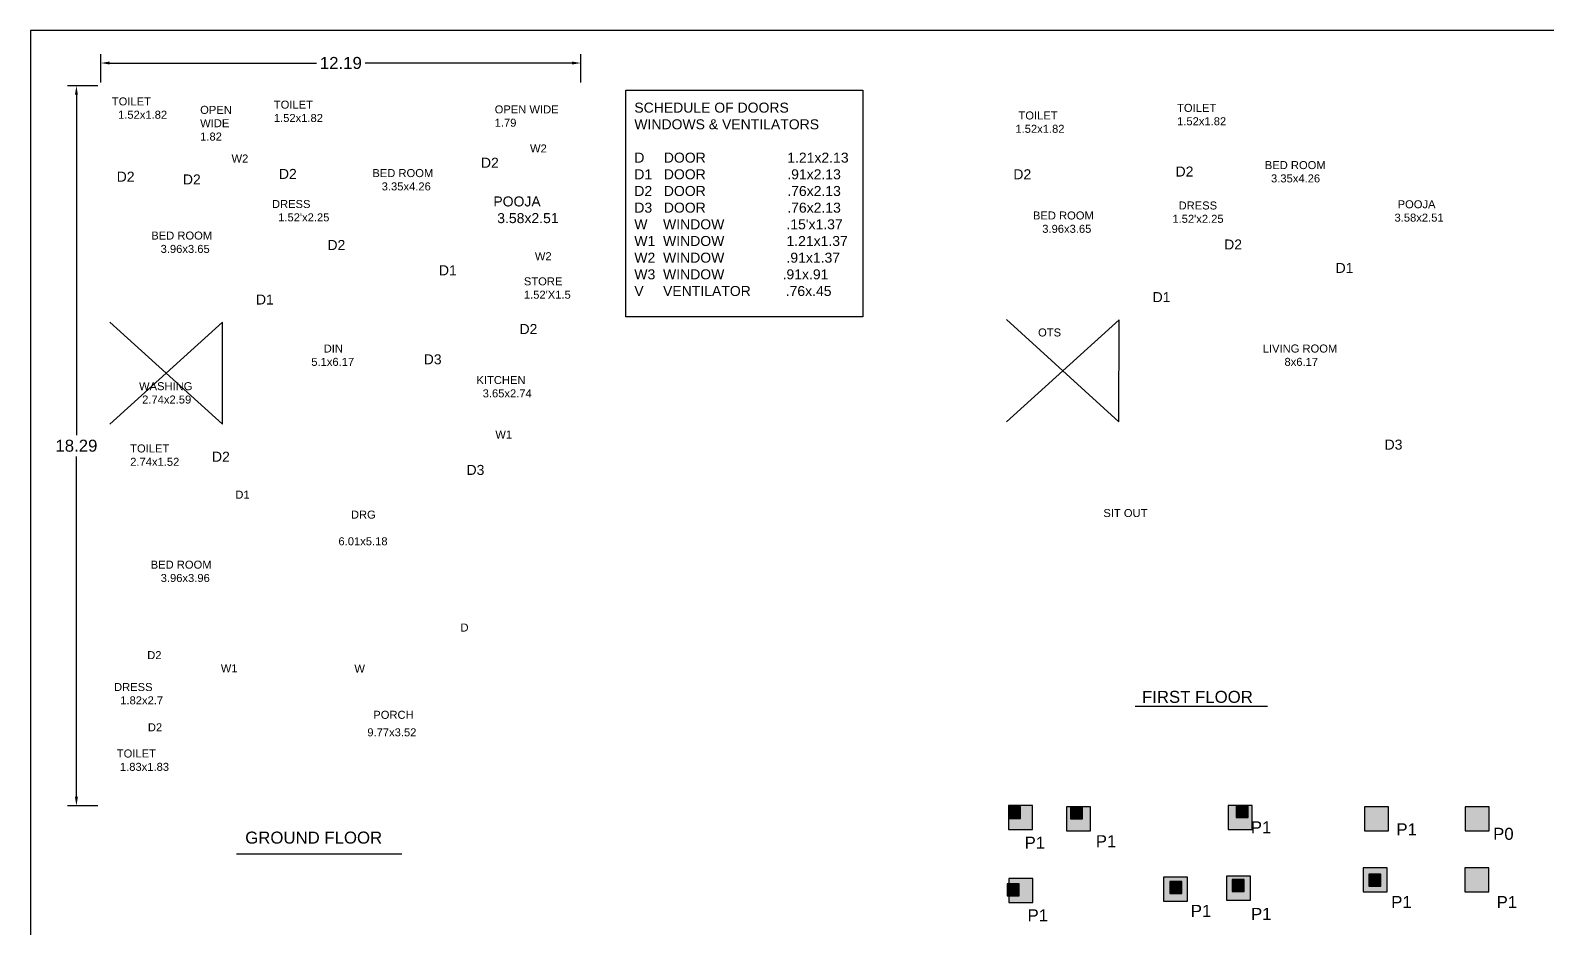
# Model space of a CAD drawing. Header units: inches. Extents: x 5504 to 12302, y -18457 to -16537.
# Drawn here: x 5533 to 7050, y -17435 to -16537 of the extents above; entities that cross this region are included whole.
import ezdxf

# ---------------------------------------------------------------- set-up
doc = ezdxf.new("R2010")
doc.units = ezdxf.units.IN
doc.header["$MEASUREMENT"] = 0
doc.styles.get("Standard").update_dxf_attribs({"font": 'arial.ttf', "height": 12})
doc.dimstyles.new('meter', dxfattribs={"dimscale": 50, "dimtxt": 0.18, "dimasz": 0.18, "dimexe": 0.18, "dimexo": 0.0625, "dimgap": 0.09, "dimtad": 0, "dimtih": 1, "dimtoh": 1, "dimlfac": 0.0254, "dimzin": 0, "dimdsep": 46, "dimtxsty": 'Standard', "dimcen": 0.09, "dimadec": 0, "dimazin": 0, "dimtfac": 1, "dimtofl": 0, "dimtmove": 0, "dimatfit": 3, "dimfxl": 1, "dimtolj": 1, "dimtzin": 0, "dimarcsym": 0})

# ---------------------------------------------------------------- blocks, each defined once
blk = doc.blocks.new('*D40')
at = {"color": 0, "lineweight": -2, "transparency": 16777216}
for p, q in [((5603.8, -16589.2), (5603.8, -16560.6)), ((6083.8, -16589.2), (6083.8, -16560.6)), ((5612.8, -16569.6), (5819.6, -16569.6)), ((6074.8, -16569.6), (5868, -16569.6))]:
    blk.add_line(p, q, dxfattribs=at)
at = {"color": 0, "transparency": 16777216}
for points in [[(5612.8, -16568.1), (5612.8, -16571.1), (5603.8, -16569.6)], [(6074.8, -16568.1), (6074.8, -16571.1), (6083.8, -16569.6)]]:
    blk.add_solid(points, dxfattribs=at)
at = {"layer": 'Defpoints', "color": 0, "transparency": 16777216}
for p in [(5603.8, -16569.6), (5603.8, -16592.3), (6083.8, -16592.3)]:
    blk.add_point(p, dxfattribs=at)
at = {"color": 0, "transparency": 16777216, "insert": (5843.8, -16569.6), "char_height": 12, "attachment_point": 5}
blk.add_mtext('\\A1;12.19', dxfattribs=at)
blk = doc.blocks.new('*D41')
at = {"color": 0, "lineweight": -2, "transparency": 16777216}
for p, q in [((5600.7, -16592.3), (5570.4, -16592.3)), ((5579.4, -16601.3), (5579.4, -16941.7)), ((5579.4, -17303.3), (5579.4, -16963)), ((5600.7, -17312.3), (5570.4, -17312.3))]:
    blk.add_line(p, q, dxfattribs=at)
at = {"color": 0, "transparency": 16777216}
for points in [[(5577.9, -16601.3), (5580.9, -16601.3), (5579.4, -16592.3)], [(5577.9, -17303.3), (5580.9, -17303.3), (5579.4, -17312.3)]]:
    blk.add_solid(points, dxfattribs=at)
at = {"layer": 'Defpoints', "color": 0, "transparency": 16777216}
for p in [(5579.4, -16592.3), (5603.8, -16592.3), (5603.8, -17312.3)]:
    blk.add_point(p, dxfattribs=at)
at = {"color": 0, "transparency": 16777216, "insert": (5579.4, -16952.3), "char_height": 12, "attachment_point": 5}
blk.add_mtext('\\A1;18.29', dxfattribs=at)

msp = doc.modelspace()

# ---------------------------------------------------------------- hatches: boundary and pattern name
h = msp.add_hatch(color=256)
h.dxf.hatch_style = 1
h.paths.add_polyline_path([(6523.423, -17312.908), (6511.423, -17312.908), (6511.423, -17324.908), (6523.423, -17324.908)])
h = msp.add_hatch(color=256)
h.dxf.hatch_style = 1
h.paths.add_polyline_path([(6535.474, -17312.002), (6511.474, -17312.002), (6511.474, -17336.002), (6535.474, -17336.002)])
h = msp.add_hatch(color=256)
h.dxf.hatch_style = 1
h.paths.add_polyline_path([(6593.206, -17313.305), (6569.206, -17313.305), (6569.206, -17337.305), (6593.206, -17337.305)])
h = msp.add_hatch(color=256)
h.dxf.hatch_style = 1
h.paths.add_polyline_path([(6585.196, -17313.2), (6573.196, -17313.2), (6573.196, -17325.2), (6585.196, -17325.2)])
h = msp.add_hatch(color=256)
h.dxf.hatch_style = 1
h.paths.add_polyline_path([(6754.989, -17311.997), (6730.989, -17311.997), (6730.989, -17335.997), (6754.989, -17335.997)])
h = msp.add_hatch(color=256)
h.dxf.hatch_style = 1
h.paths.add_polyline_path([(6750.967, -17311.882), (6738.967, -17311.882), (6738.967, -17323.882), (6750.967, -17323.882)])
h = msp.add_hatch(color=256)
h.dxf.hatch_style = 1
h.paths.add_polyline_path([(6891.32, -17313.237), (6867.32, -17313.237), (6867.32, -17337.237), (6891.32, -17337.237)])
h = msp.add_hatch(color=256)
h.dxf.hatch_style = 1
h.paths.add_polyline_path([(6991.865, -17313.164), (6967.865, -17313.164), (6967.865, -17337.164), (6991.865, -17337.164)])
h = msp.add_hatch(color=256)
h.dxf.hatch_style = 1
h.paths.add_polyline_path([(6535.65, -17384.953), (6511.65, -17384.953), (6511.65, -17408.953), (6535.65, -17408.953)])
h = msp.add_hatch(color=256)
h.dxf.hatch_style = 1
h.paths.add_polyline_path([(6690.181, -17383.545), (6666.181, -17383.545), (6666.181, -17407.545), (6690.181, -17407.545)])
h = msp.add_hatch(color=256)
h.dxf.hatch_style = 1
h.paths.add_polyline_path([(6753.17, -17382.671), (6729.17, -17382.671), (6729.17, -17406.671), (6753.17, -17406.671)])
h = msp.add_hatch(color=256)
h.dxf.hatch_style = 1
h.paths.add_polyline_path([(6889.851, -17374.294), (6865.851, -17374.294), (6865.851, -17398.294), (6889.851, -17398.294)])
h = msp.add_hatch(color=256)
h.dxf.hatch_style = 1
h.paths.add_polyline_path([(6883.562, -17380.497), (6871.562, -17380.497), (6871.562, -17392.497), (6883.562, -17392.497)])
h = msp.add_hatch(color=256)
h.dxf.hatch_style = 1
h.paths.add_polyline_path([(6991.582, -17374.173), (6967.582, -17374.173), (6967.582, -17398.173), (6991.582, -17398.173)])
h = msp.add_hatch(color=256)
h.dxf.hatch_style = 1
h.paths.add_polyline_path([(6522.062, -17390.186), (6510.062, -17390.186), (6510.062, -17402.186), (6522.062, -17402.186)])
h = msp.add_hatch(color=256)
h.dxf.hatch_style = 1
h.paths.add_polyline_path([(6684.812, -17388.125), (6672.812, -17388.125), (6672.812, -17400.125), (6684.812, -17400.125)])
h = msp.add_hatch(color=256)
h.dxf.hatch_style = 1
h.paths.add_polyline_path([(6747.062, -17385.977), (6735.062, -17385.977), (6735.062, -17397.977), (6747.062, -17397.977)])

# ---------------------------------------------------------------- linework, layer by layer
for p, q in [((5612.8, -16828.596), (5725.3, -16930.742)), ((5725.432, -16828.742), (5612.8, -16930.596)), ((5725.3, -16930.742), (5725.432, -16828.742)), ((6509.317, -16826.205), (6621.817, -16928.351)), ((6621.949, -16826.351), (6509.317, -16928.205)), ((6621.817, -16928.351), (6621.949, -16826.351)), ((6638.046, -17212.652), (6770.15, -17212.652)), ((5739.6, -17360.205), (5904.73, -17360.205))]:
    msp.add_line(p, q)
for points in [[(5533.334, -18456.917), (8413.334, -18456.917), (8413.334, -16536.917), (5533.334, -16536.917)], [(6128.689, -16596.661), (6365.666, -16596.661), (6365.666, -16823.29), (6128.689, -16823.29)], [(6511.423, -17324.908), (6523.423, -17324.908), (6523.423, -17312.908), (6511.423, -17312.908)], [(6511.474, -17336.002), (6535.474, -17336.002), (6535.474, -17312.002), (6511.474, -17312.002)], [(6569.206, -17337.305), (6593.206, -17337.305), (6593.206, -17313.305), (6569.206, -17313.305)], [(6573.196, -17325.2), (6585.196, -17325.2), (6585.196, -17313.2), (6573.196, -17313.2)], [(6730.989, -17335.997), (6754.989, -17335.997), (6754.989, -17311.997), (6730.989, -17311.997)], [(6738.967, -17323.882), (6750.967, -17323.882), (6750.967, -17311.882), (6738.967, -17311.882)], [(6867.32, -17337.237), (6891.32, -17337.237), (6891.32, -17313.237), (6867.32, -17313.237)], [(6967.865, -17337.164), (6991.865, -17337.164), (6991.865, -17313.164), (6967.865, -17313.164)], [(6511.65, -17408.953), (6535.65, -17408.953), (6535.65, -17384.953), (6511.65, -17384.953)], [(6666.181, -17407.545), (6690.181, -17407.545), (6690.181, -17383.545), (6666.181, -17383.545)], [(6729.17, -17406.671), (6753.17, -17406.671), (6753.17, -17382.671), (6729.17, -17382.671)], [(6865.851, -17398.294), (6889.851, -17398.294), (6889.851, -17374.294), (6865.851, -17374.294)], [(6871.562, -17392.497), (6883.562, -17392.497), (6883.562, -17380.497), (6871.562, -17380.497)], [(6967.582, -17398.173), (6991.582, -17398.173), (6991.582, -17374.173), (6967.582, -17374.173)], [(6510.062, -17402.186), (6522.062, -17402.186), (6522.062, -17390.186), (6510.062, -17390.186)], [(6672.812, -17400.125), (6684.812, -17400.125), (6684.812, -17388.125), (6672.812, -17388.125)], [(6735.062, -17397.977), (6747.062, -17397.977), (6747.062, -17385.977), (6735.062, -17385.977)]]:
    msp.add_lwpolyline(points, close=True)

# ---------------------------------------------------------------- texts
at = {"attachment_point": 1}
for s, width, gutter_width, insert, char_height in [('TOILET\\P  1.52x1.82', 55.15978, 50, (5614.803, -16603.969), 8), ('TOILET\\P   1.52x1.82', 44.81095, 50, (5776.807, -16607.208), 8), ('OPEN WIDE \\P1.79', 67.85659, 50, (5997.591, -16611.945), 8), ("SCHEDULE OF DOORS\\PWINDOWS & VENTILATORS\\P\\PD     DOOR                     1.21x2.13\\PD1   DOOR                     .91x2.13\\PD2   DOOR                     .76x2.13\\PD3   DOOR                     .76x2.13\\PW    WINDOW                .15'x1.37\\PW1  WINDOW                1.21x1.37\\PW2  WINDOW                .91x1.37\\PW3  WINDOW               .91x.91\\PV     VENTILATOR         .76x.45", 324.72089, 50, (6137.233, -16609.178), 10), ('TOILET\\P 1.52x1.82', 44.81095, 50, (6679.894, -16610.474), 8), ('OPEN WIDE \\P1.82', 49.61214, 50, (5703.121, -16612.441), 8), ('   TOILET\\P  1.52x1.82', 55.15978, 50, (6512.038, -16618.03), 8), ('W2', 16.97319, 50, (6032.955, -16651.028), 8), ('W2', 16.97319, 50, (5734.491, -16661.058), 8), ('D2', 16.97319, 50, (5983.876, -16664.265), 10), ('BED ROOM\\P  3.35x4.26', 70.09714, 50, (6767.618, -16667.64), 8), ('D2', 16.97319, 50, (5619.682, -16678.233), 10), ('D2', 16.97319, 50, (5685.843, -16681.001), 10), ('D2', 16.97319, 50, (5781.848, -16675.481), 10), ('BED ROOM\\P   3.35x4.26', 70.09714, 50, (5875.33, -16675.639), 8), ('D2', 16.97319, 50, (6516.2, -16675.842), 10), ('D2', 16.97319, 50, (6678.365, -16673.089), 10), ('POOJA \\P 3.58x2.51', 76.17863, 50, (5996.279, -16703.005), 10), ("DRESS \\P  1.52'x2.25", 60, 50, (5774.909, -16706.567), 8), ('BED ROOM\\P   3.96x3.65', 70.09714, 50, (6535.783, -16718.038), 8), ("  DRESS \\P1.52'x2.25", 60, 50, (6675.199, -16708.026), 8), ('   POOJA \\P  3.58x2.51', 76.17863, 50, (6891.1, -16706.828), 8), ('BED ROOM\\P   3.96x3.65', 70.09714, 50, (5654.263, -16738.123), 8), ('D2', 16.97319, 50, (5830.395, -16746.56), 10), ('D2', 16.97319, 50, (6726.964, -16746.026), 10), ('W2', 16.97319, 50, (6037.779, -16758.775), 8), ('D1', 17.67995, 50, (5941.862, -16771.866), 10), ('D1', 17.67995, 50, (6838.379, -16769.475), 10), ("STORE\\P1.52'X1.5", 37.69285, 50, (6026.788, -16783.907), 8), ('D1', 17.67995, 50, (5758.913, -16801.046), 10), ('D1', 17.67995, 50, (6655.43, -16798.655), 10), ('D2', 16.97319, 50, (6022.421, -16830.571), 10), ('OTS', 44.22304, 60, (6540.933, -16834.997), 8), ('    DIN \\P5.1x6.17', 74.367, 50, (5814.247, -16851.068), 8), ('  LIVING ROOM\\P         8x6.17', 147.44777, 50, (6759.337, -16851.068), 8), ('D3', 22.93875, 50, (5926.665, -16860.838), 10), ('KITCHEN \\P  3.65x2.74', 72.83891, 50, (5979.377, -16882.561), 8), ('WASHING \\P 2.74x2.59', 83.28951, 50, (5642.01, -16888.731), 8), ('W1', 16.97319, 50, (5998.273, -16937.06), 8), ('TOILET\\P2.74x1.52', 55.15978, 50, (5633.171, -16950.999), 8), ('D2', 16.97319, 50, (5714.943, -16958.221), 10), ('D3', 22.93875, 50, (6887.406, -16946.139), 10), ('D3', 22.93875, 50, (5969.447, -16971.427), 10), ('D1', 17.67995, 50, (5738.297, -16997.206), 8), ('\\pi51.269;DRG \\P\\pi58.249;   \\P\\pi38.816;6.01x5.18', 125.81266, 50, (5802.588, -17017.123), 8), ('SIT OUT   ', 125.81266, 50, (6606.191, -17015.546), 8), ('\\pi24.235;BED ROOM\\P\\pi24.882;   3.96x3.96', 107.65788, 50, (5629.459, -17067.158), 8), ('D', 17.0218, 50, (5963.402, -17130.042), 8), ('D2', 16.97319, 50, (5650.195, -17157.655), 8), ('W1', 16.97319, 50, (5723.763, -17170.71), 8), ('W', 16.97319, 50, (5857.347, -17171.194), 8), ('DRESS \\P  1.82x2.7', 60, 50, (5617.014, -17189.519), 8), ('FIRST FLOOR', 163.6551, 60, (6644.823, -17197.349), 12), ('PORCH', 73.20062, 50, (5876.233, -17217.306), 8), ('D2', 16.97319, 50, (5650.846, -17229.8), 8), ('9.77x3.52', 107.17165, 60, (5870.239, -17234.843), 8), ('TOILET\\P 1.83x1.83', 55.15978, 50, (5619.808, -17255.992), 8), ('GROUND FLOOR', 286.44907, 60, (5748.185, -17338.095), 12), ('P1', 30.59765, 60, (6753.598, -17327.804), 12), ('P1', 30.59765, 60, (6899.194, -17329.853), 12), ('P0', 22.70697, 60, (6995.908, -17334.306), 12), ('P1', 30.59765, 60, (6527.432, -17343.147), 12), ('P1', 30.59765, 60, (6598.641, -17341.665), 12), ('P1', 30.59765, 60, (6530.399, -17415.763), 12), ('P1', 30.59765, 60, (6693.587, -17411.318), 12), ('P1', 30.59765, 60, (6753.808, -17414.326), 12), ('P1', 30.59765, 60, (6894.001, -17402.47), 12), ('P1', 30.59765, 60, (6999.356, -17402.524), 12)]:
    msp.add_mtext_dynamic_manual_height_columns(s, width=width, gutter_width=gutter_width, heights=[0], dxfattribs=dict(at, insert=insert, char_height=char_height))

# ---------------------------------------------------------------- dimensions: what is measured, and where the dimension line sits
dim = msp.add_linear_dim(base=(5603.8, -16569.603), p1=(6083.8, -16592.34), p2=(5603.8, -16592.34), dimstyle='meter')
dim.commit()
dim.dimension.update_dxf_attribs({"geometry": '*D40', "text_midpoint": (5843.8, -16569.603)})
dim = msp.add_linear_dim(base=(5579.443, -16592.34), p1=(5603.8, -17312.344), p2=(5603.8, -16592.34), angle=90, dimstyle='meter')
dim.commit()
dim.dimension.update_dxf_attribs({"geometry": '*D41', "text_midpoint": (5579.443, -16952.342), "dimtype": 160})

doc.saveas('drawing.dxf')
